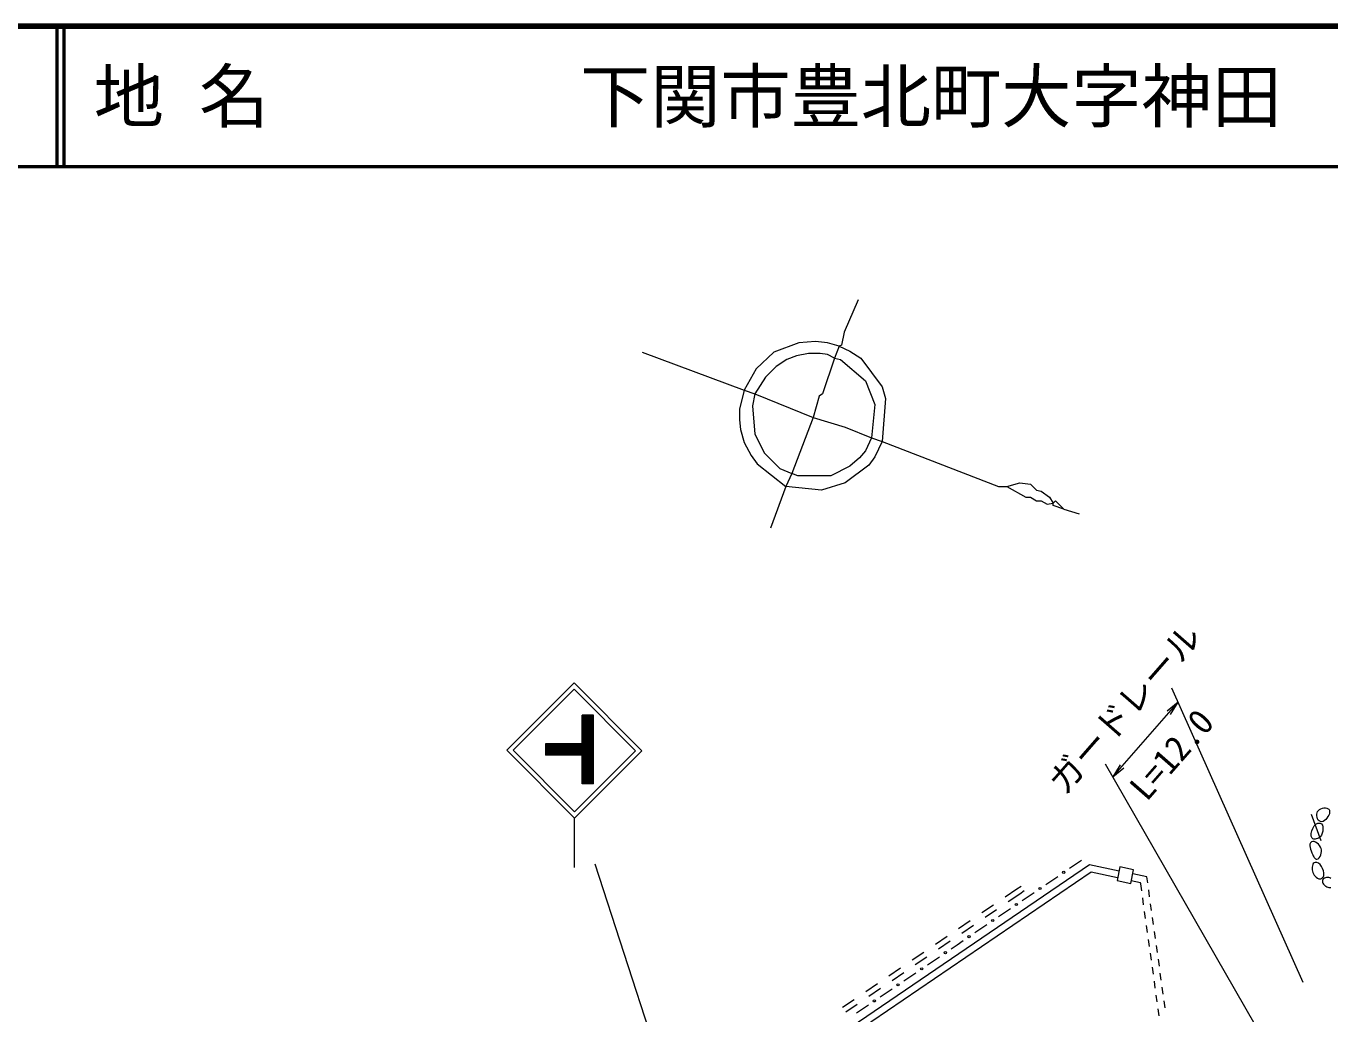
# Model space of a CAD drawing. Units: millimetres, scale not verified. Extents: x 40000 to 680000, y 20000 to 380000.
# Drawn here: x 365556 to 458446, y 309594 to 380000 of the extents above; entities that cross this region are included whole.
import ezdxf
from ezdxf.enums import TextEntityAlignment as Align

# ---------------------------------------------------------------- set-up
doc = ezdxf.new("R2010")
doc.units = ezdxf.units.MM
doc.header["$LTSCALE"] = 1000
for name, color, linetype, lineweight in [('M-BGD', 7, 'Continuous', 13), ('M-STR-HTXT', 7, 'Continuous', 13), ('M-STR-STRC', 7, 'Continuous', 13), ('M-TTL', 2, 'Continuous', 140), ('M-TTL-LINE', 7, 'Continuous', 50)]:
    doc.layers.add(name, color=color, linetype=linetype, lineweight=lineweight)
doc.layers.add('M-TTL-TXT', color=7, linetype='Continuous')
doc.styles.add('ＭＳ ゴシック', font='')
doc.styles.get('ＭＳ ゴシック').set_extended_font_data('MS Gothic')

# ---------------------------------------------------------------- blocks, each defined once
blk = doc.blocks.new('open_arrow')
at = {"color": 0, "linetype": 'Continuous', "lineweight": -2}
blk.add_lwpolyline([(7.5, 1.25), (0, 0), (7.5, -1.25)], dxfattribs=at)

msp = doc.modelspace()

# ---------------------------------------------------------------- hatches: boundary and pattern name
at = {"layer": 'M-STR-STRC'}
h = msp.add_hatch(dxfattribs=at)
h.set_pattern_fill('USER', color=256, style=0, pattern_type=2)
h.set_pattern_definition([(225, (405183, 325994), (28.28427, -28.28427), [])])
h.paths.add_polyline_path([(405183, 325994), (405983, 325994), (405983, 330880), (405183, 330880), (405183, 328837), (402572, 328837), (402572, 328037), (405183, 328037)])

# ---------------------------------------------------------------- linework, layer by layer
at = {"layer": 'M-BGD'}
for p, q in [((409436, 356753), (416717, 354044)), ((423491, 357177), (423152, 356330)), ((416717, 354044), (417479, 353790)), ((417479, 353790), (421628, 352097)), ((421628, 352097), (420104, 348117)), ((425777, 350657), (426539, 350403)), ((420104, 348117), (419681, 347186)), ((419681, 347186), (418580, 344223)), ((439493, 345577), (440593, 345239)), ((457819, 321924), (457128, 323801)), ((440324, 320257), (440745, 320543)), ((441324, 320225), (397742, 290569)), ((441429, 319692), (397954, 290108)), ((439902, 319971), (440324, 320257)), ((443422, 319779), (441324, 320225)), ((443318, 319290), (441429, 319692)), ((443486, 320081), (443278, 319103)), ((444464, 319873), (443486, 320081)), ((444256, 318895), (444464, 319873)), ((445405, 319357), (444400, 319571)), ((436132, 318498), (436445, 318710)), ((438216, 318825), (438637, 319112)), ((438637, 319112), (439059, 319398)), ((443278, 319103), (444256, 318895)), ((444958, 318941), (444296, 319082)), ((444969, 318866), (444958, 318941)), ((445038, 318370), (444969, 318866)), ((445464, 318935), (445405, 319357)), ((435305, 317936), (436132, 318498)), ((435527, 317603), (436354, 318165)), ((436354, 318165), (436670, 318380)), ((436529, 317680), (436951, 317966)), ((436951, 317966), (437372, 318252)), ((445176, 317380), (445107, 317875)), ((445602, 317944), (445533, 318440)), ((433651, 316812), (434478, 317374)), ((433873, 316479), (434700, 317041)), ((434843, 316534), (435265, 316821)), ((435265, 316821), (435686, 317107)), ((445314, 316390), (445245, 316885)), ((445740, 316954), (445671, 317449)), ((431996, 315688), (432824, 316250)), ((432218, 315356), (433045, 315918)), ((433578, 315675), (434000, 315961)), ((445453, 315399), (445384, 315894)), ((445879, 315964), (445810, 316459)), ((430342, 314565), (431169, 315127)), ((433157, 315389), (433578, 315675)), ((445591, 314409), (445522, 314904)), ((446017, 314973), (445948, 315468)), ((428688, 313441), (429515, 314003)), ((430564, 314232), (431391, 314794)), ((431470, 314243), (431892, 314530)), ((431892, 314530), (432313, 314816)), ((446155, 313983), (446086, 314478)), ((428909, 313108), (429737, 313670)), ((429784, 313098), (430206, 313384)), ((430206, 313384), (430627, 313670)), ((445729, 313418), (445660, 313914)), ((446294, 312992), (446225, 313488)), ((427033, 312317), (427860, 312879)), ((427255, 311984), (428082, 312546)), ((428098, 311952), (428519, 312239)), ((428519, 312239), (428941, 312525)), ((445868, 312428), (445799, 312923)), ((446432, 312002), (446363, 312497)), ((425379, 311193), (426206, 311755)), ((425601, 310860), (426428, 311422)), ((426833, 311093), (427255, 311379)), ((446006, 311438), (445937, 311933)), ((446571, 311012), (446501, 311507)), ((423724, 310069), (424552, 310631)), ((423946, 309737), (424773, 310298)), ((426411, 310807), (426833, 311093)), ((446144, 310447), (446075, 310942)), ((446709, 310021), (446640, 310516)), ((424725, 309661), (425147, 309947)), ((425147, 309947), (425568, 310234)), ((446283, 309457), (446214, 309952))]:
    msp.add_line(p, q, dxfattribs=at)
for points in [[(424845, 360479), (423829, 358193), (423660, 357261), (423491, 357177)], [(423491, 357177), (422644, 357431), (421797, 357515), (420612, 357431), (418834, 356753), (417564, 355568), (416717, 354044)], [(423491, 357177), (424253, 356838), (425015, 356330), (426539, 354298), (426793, 353451), (426539, 350403)], [(423152, 356330), (422644, 356584), (422136, 356669), (421289, 356669), (420443, 356499), (419765, 356245), (419003, 355737), (418241, 354975), (417479, 353790)], [(423152, 356330), (422305, 353790), (422051, 353621), (421628, 352097)], [(423152, 356330), (423575, 356245), (425353, 354721), (426031, 353028), (425777, 350657)], [(416717, 354044), (416379, 352689), (416379, 351927), (416463, 351250), (416717, 350319), (417225, 349387), (417649, 348795), (419681, 347186)], [(417479, 353790), (417310, 352943), (417479, 350911), (418157, 349557), (419257, 348456), (420104, 348117)], [(421628, 352097), (423914, 351419), (425777, 350657)], [(426539, 350403), (426031, 349303), (425607, 348710), (423914, 347440), (422221, 346932), (419681, 347186)], [(425777, 350657), (425353, 349726), (424930, 349218), (424253, 348625), (422898, 347948), (420527, 347948), (420104, 348117)], [(426539, 350403), (434836, 347186), (435429, 347186)], [(435429, 347186), (436360, 347440), (437122, 347355), (437545, 346932), (437884, 346847), (438477, 346424), (438731, 346001)], [(435429, 347186), (436783, 346424), (437122, 346424), (437545, 346170), (437884, 346170), (438307, 345916), (438731, 346001)], [(439493, 345577), (438900, 346170), (438731, 346001)], [(439493, 345577), (438731, 345831), (438731, 346001)], [(458505, 319255), (458431, 319294), (458363, 319311), (458288, 319317), (458210, 319311), (458134, 319293), (458062, 319264), (458000, 319224), (457951, 319174), (457920, 319115), (457909, 319048), (457920, 318980), (457947, 318912), (457988, 318847), (458040, 318787), (458099, 318734), (458163, 318689), (458226, 318655), (458290, 318632), (458362, 318616), (458437, 318608), (458512, 318609)]]:
    msp.add_lwpolyline(points, dxfattribs=at)
for points in [[(458405, 323865), (458363, 323761), (458306, 323653), (458236, 323548), (458155, 323453), (458065, 323375), (457969, 323320), (457869, 323294), (457767, 323303), (457685, 323345), (457617, 323414), (457565, 323503), (457529, 323606), (457511, 323716), (457509, 323826), (457526, 323929), (457562, 324018), (457624, 324099), (457705, 324167), (457803, 324221), (457910, 324259), (458022, 324279), (458132, 324281), (458236, 324263), (458329, 324223), (458363, 324194), (458390, 324156), (458409, 324112), (458420, 324064), (458425, 324012), (458424, 323961), (458417, 323911)], [(457741, 323201), (457841, 323149), (457907, 323054), (457942, 322928), (457949, 322782), (457932, 322628), (457894, 322478), (457837, 322341), (457767, 322231), (457710, 322176), (457638, 322127), (457556, 322088), (457470, 322062), (457383, 322050), (457303, 322055), (457233, 322080), (457179, 322128), (457119, 322272), (457111, 322447), (457149, 322635), (457224, 322821), (457328, 322988), (457454, 323118), (457594, 323195)], [(457128, 321848), (457055, 321779), (457019, 321687), (457013, 321578), (457031, 321458), (457065, 321333), (457110, 321207), (457159, 321087), (457205, 320979), (457229, 320921), (457257, 320859), (457288, 320796), (457323, 320737), (457362, 320685), (457407, 320646), (457456, 320624), (457511, 320622), (457606, 320657), (457685, 320723), (457749, 320815), (457797, 320923), (457828, 321042), (457843, 321164), (457839, 321281), (457818, 321388), (457774, 321489), (457709, 321591), (457626, 321686), (457531, 321769), (457429, 321834), (457325, 321872), (457223, 321879)], [(457384, 320392), (457314, 320364), (457260, 320310), (457222, 320237), (457197, 320149), (457184, 320054), (457182, 319957), (457189, 319863), (457205, 319779), (457235, 319683), (457278, 319585), (457333, 319491), (457399, 319405), (457474, 319330), (457557, 319271), (457646, 319232), (457741, 319217), (457791, 319223), (457839, 319242), (457885, 319270), (457927, 319307), (457963, 319351), (457992, 319398), (458012, 319448), (458022, 319498), (458018, 319644), (457986, 319800), (457929, 319957), (457850, 320105), (457752, 320232), (457640, 320329), (457516, 320386)]]:
    msp.add_lwpolyline(points, close=True, dxfattribs=at)
for centre in [(439480, 319684), (437794, 318539), (436108, 317393), (434421, 316248), (432735, 315102), (431049, 313957), (429362, 312811), (427676, 311666), (425990, 310520)]:
    msp.add_circle(centre, 75, dxfattribs=at)
at = {"layer": 'M-STR-HTXT'}
for p, q in [((456549, 311839), (447180, 332807)), ((442974, 326483), (447629, 331802)), ((458039, 300269), (442448, 327399)), ((417745, 284395), (406091, 320261))]:
    msp.add_line(p, q, dxfattribs=at)
at = {"layer": 'M-STR-STRC'}
for p, q in [((405983, 330880), (405183, 330880)), ((405183, 328837), (405183, 330880)), ((405983, 325994), (405983, 330880)), ((405183, 328837), (402572, 328837)), ((402572, 328837), (402572, 328037)), ((405183, 328037), (402572, 328037)), ((405183, 325994), (405183, 328037)), ((405983, 325994), (405183, 325994)), ((404634, 320023), (404634, 323551))]:
    msp.add_line(p, q, dxfattribs=at)
for points in [[(404595, 333186), (399797, 328388), (404634, 323551), (409432, 328349)], [(404595, 332734), (400250, 328388), (404634, 324004), (408980, 328349)]]:
    msp.add_lwpolyline(points, close=True, dxfattribs=at)
at = {"layer": 'M-TTL'}
msp.add_line((680000, 380000), (40000, 380000), dxfattribs=at)
at = {"layer": 'M-TTL-LINE'}
for p, q in [((367750, 380000), (367750, 370000)), ((368250, 380000), (368250, 370000)), ((40000, 370000), (680000, 370000))]:
    msp.add_line(p, q, dxfattribs=at)

# ---------------------------------------------------------------- block references
at = {"layer": 'M-STR-HTXT', "xscale": 133, "yscale": 133}
for p, rotation in [((447629, 331802), 228.8), ((442974, 326483), 48.8)]:
    msp.add_blockref('open_arrow', p, dxfattribs=dict(at, rotation=rotation))

# ---------------------------------------------------------------- texts
at = {"layer": 'M-STR-HTXT', "style": 'ＭＳ ゴシック'}
for s, p in [('ガードレール', (444916, 330388)), ('L=12.0', (448266, 327119))]:
    msp.add_text(s, height=1833, rotation=48.814, dxfattribs=at).set_placement(p, align=Align.BOTTOM_CENTER)
at = {"layer": 'M-TTL-TXT', "style": 'ＭＳ ゴシック'}
for s, p in [('地 名', (370380, 375000)), ('下関市豊北町大字神田', (405024, 375000))]:
    msp.add_text(s, height=3666, dxfattribs=at).set_placement(p, align=Align.MIDDLE_LEFT)

doc.saveas('drawing.dxf')
